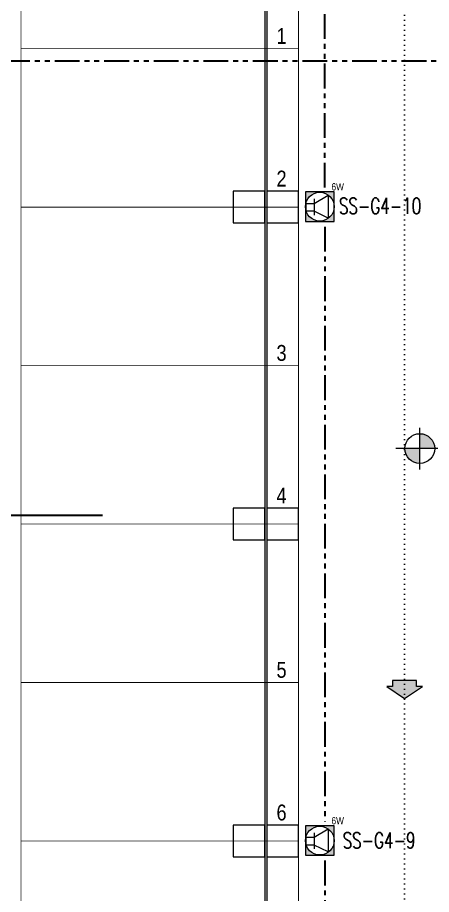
# Model space of a CAD drawing. Header units: metres. Extents: x -13545 to 152404, y -11890 to 28436.
# Drawn here: x 62896 to 63940, y 1505 to 3718 of the extents above; entities that cross this region are included whole.
import ezdxf
from ezdxf.enums import TextEntityAlignment as Align

# ---------------------------------------------------------------- set-up
doc = ezdxf.new("R2010")
doc.units = ezdxf.units.M
doc.header["$LTSCALE"] = 100
doc.header["$MEASUREMENT"] = 0
for name, pattern in [('DOT2', [0.125, 0, -0.125]), ('HIDDEN', [0.375, 0.25, -0.125]), ('PHANTOM2', [1.25, 0.625, -0.125, 0.125, -0.125, 0.125, -0.125])]:
    doc.linetypes.add(name, pattern=pattern)
doc.layers.get('0').update_dxf_attribs({"color": 9, "lineweight": 9})
for name, color, linetype, lineweight in [('01', 9, 'Continuous', 9), ('06D', 9, 'Continuous', 9), ('21', 9, 'Continuous', 9), ('E-6W ACİL ANONS İÇİN HOPARLÖR (SIVAÜSTÜ) (YANGINA DAYANIKLI)', 7, 'Continuous', 30), ('E-KABLO', 7, 'Continuous', 30), ('E-YANGIN', 7, 'Continuous', 30), ('E-YAZI', 7, 'Continuous', 30), ('Seslendirme', 7, 'Continuous', 9)]:
    doc.layers.add(name, color=color, linetype=linetype, lineweight=lineweight)
doc.styles.add('Arial', font='arial.ttf', dxfattribs={"height": 2.5})
doc.styles.add('ILGAZ', font='txttw.shx')
doc.styles.add('MuuM_TEXT-ITALIC', font='ARIALNI.TTF')
doc.styles.add('MuuM_TEXT-STANDART', font='ARIALN.TTF')

# ---------------------------------------------------------------- blocks, each defined once
blk = doc.blocks.new('ep20n')
at = {"layer": 'Seslendirme'}
h = blk.add_hatch(color=3, dxfattribs=at)
h.paths.add_polyline_path([(59.4, -30.4), (59.4, 0, -1), (0, 0), (0, -30.4)])
h.paths.add_polyline_path([(0, 30.4), (0, 0, -1), (59.4, 0), (59.4, 30.4)])
at = {"layer": 'Seslendirme', "color": 3}
for p, q in [((59.4, 30.4), (0, 30.4)), ((0, 30.4), (0, -30.4)), ((17.8, 6.9), (47, 24)), ((47, 24, 943.8), (47, -23.5, 943.8)), ((59.4, -30.4), (59.4, 30.4)), ((1.8, -9.1), (1.8, 6.9)), ((1.8, 6.9), (17.8, 6.9)), ((17.8, 16), (17.8, -17.3)), ((17.8, -9.1), (1.8, -9.1)), ((47, -23.5), (17.8, -9.1)), ((0, -30.4), (59.4, -30.4))]:
    blk.add_line(p, q, dxfattribs=at)
blk.add_circle((29.7, 0), 29.7, dxfattribs=at)
at = {"color": 3, "insert": (53.8, 48.6), "char_height": 15, "attachment_point": 1, "style": 'MuuM_TEXT-STANDART'}
blk.add_mtext_dynamic_manual_height_columns('6W', width=52.414, gutter_width=150, heights=[0], dxfattribs=at)
blk = doc.blocks.new('p-kolon_80x80')
blk.add_lwpolyline([(-40, -40), (40, -40), (40, 40), (-40, 40)], close=True)
blk = doc.blocks.new('1.bod.mimari.elk')
at = {"layer": '01'}
for p in [(7480, -5390), (7565, -5390), (7480, -6190), (7565, -6190), (7480, -6990), (7565, -6990)]:
    blk.add_blockref('p-kolon_80x80', p, dxfattribs=at)
blk = doc.blocks.new('p-işyeri')
at = {"color": 0, "const_width": 2}
blk.add_lwpolyline([(200, 0), (200, 700), (-200, 700), (-200, 0)], close=True, dxfattribs=at)
blk = doc.blocks.new('p-dilatasyon yeri')
at = {"layer": '06D'}
for points in [[(7520, 5586.8), (7520, 80)], [(7525, 5584.6), (7525, 80)]]:
    blk.add_lwpolyline(points, dxfattribs=at)
blk = doc.blocks.new('0_elevationtarget-p-bk')
h = blk.add_hatch(color=250)
h.paths.add_polyline_path([(1.88, 0, 0.414214), (0, 1.88), (0, 0)])
h.paths.add_polyline_path([(0, 0), (-1.88, 0, 0.414214), (0, -1.88)])
blk.add_line((0, -2.62), (0, 2.62))
blk.add_lwpolyline([(12.45, 0), (-3, 0)])
blk.add_circle((0, 0), 1.88)
at = {"style": 'Arial'}
blk.add_attdef('BITMISKOT', text='', height=2, dxfattribs=at).set_placement((4.5, 0), align=Align.BOTTOM_LEFT)
at = {"style": 'MuuM_TEXT-ITALIC'}
blk.add_attdef('FINISHINGFLOORLEVEL', text='', height=2, dxfattribs=at).set_placement((4.5, -0.59), align=Align.TOP_LEFT)
blk = doc.blocks.new('0_arrow1')
blk.add_hatch(color=254).paths.add_polyline_path([(0, 0), (-22.5, -15), (-15, -15), (-15, -22.5), (15, -22.5), (15, -15), (22.5, -15)])
at = {"linetype": 'ByBlock', "lineweight": -2}
blk.add_lwpolyline([(15, -22.5), (-15, -22.5), (-15, -15), (-22.5, -15), (0, 0), (22.5, -15), (15, -15)], close=True, dxfattribs=at)
blk.add_point((0, 0))
blk = doc.blocks.new('1.bod.mimari1.elk')
at = {"layer": '06D', "linetype": 'DOT2'}
blk.add_lwpolyline([(7872.5, -3317.79), (7872.5, -7740, 0.4142136), (8472.5, -8340), (11395.6, -8340)], format="xyb", dxfattribs=at)
blk.add_blockref('p-dilatasyon yeri', (0, -8630))
at = {"layer": '06D', "color": 89, "linetype": 'HIDDEN', "true_color": 0x2e4d23, "rotation": 90}
for p in [(7605, -4790), (7605, -5190), (7605, -5590), (7605, -5990), (7605, -6390), (7605, -6790), (7605, -7190)]:
    blk.add_blockref('p-işyeri', p, dxfattribs=at)
at = {"layer": '06D', "xscale": -2, "yscale": 2, "zscale": 2, "rotation": 180}
blk.add_blockref('0_arrow1', (7872.5, -6630), dxfattribs=at)
at = {"layer": '21', "xscale": 20, "yscale": 20, "zscale": 20}
blk.add_blockref('0_elevationtarget-p-bk', (7910.92, -5999.49), dxfattribs=at).add_auto_attribs({'BITMISKOT': ' -7.40', 'FINISHINGFLOORLEVEL': ' -7.50'})
at = {"layer": '21', "style": 'MuuM_TEXT-STANDART'}
for s, p in [('1', (7575, -4990)), ('2', (7575, -5350)), ('3', (7575, -5790)), ('4', (7575, -6150)), ('5', (7575, -6590)), ('6', (7575, -6950))]:
    blk.add_text(s, height=40, dxfattribs=at).set_placement(p, align=Align.BOTTOM_RIGHT)

msp = doc.modelspace()

# ---------------------------------------------------------------- linework, layer by layer
at = {"layer": 'E-KABLO', "color": 5, "linetype": 'PHANTOM2'}
for p, q in [((63671.6, 3289.6), (63671.6, 4116.3)), ((63671.6, 3190.4), (63671.6, 1689.6)), ((63671.6, 1590.4), (63671.6, 753.4))]:
    msp.add_line(p, q, dxfattribs=at)
at = {"layer": 'E-KABLO', "color": 6, "linetype": 'PHANTOM2'}
msp.add_line((62865, 3608.8), (64378, 3608.8), dxfattribs=at)
at = {"layer": 'E-YANGIN'}
msp.add_line((62539.4, 2462.4), (63111, 2462.4), dxfattribs=at)

# ---------------------------------------------------------------- block references
at = {"layer": '06D'}
for name in ['1.bod.mimari.elk', '1.bod.mimari1.elk']:
    msp.add_blockref(name, (56000, 8630), dxfattribs=at)
at = {"layer": 'E-6W ACİL ANONS İÇİN HOPARLÖR (SIVAÜSTÜ) (YANGINA DAYANIKLI)', "xscale": 1.222211883244323, "yscale": 1.222211883244323, "zscale": 1.222211883244323}
for p in [(63622.4, 3241), (63622.4, 1641)]:
    msp.add_blockref('ep20n', p, dxfattribs=at)

# ---------------------------------------------------------------- texts
at = {"layer": 'E-YAZI', "color": 3, "style": 'ILGAZ', "width": 0.7}
for s, p in [('SS-G4-10', (63707, 3223.1)), ('SS-G4-9', (63716.4, 1621.5))]:
    msp.add_text(s, height=40, dxfattribs=at).set_placement(p)

doc.saveas('drawing.dxf')
